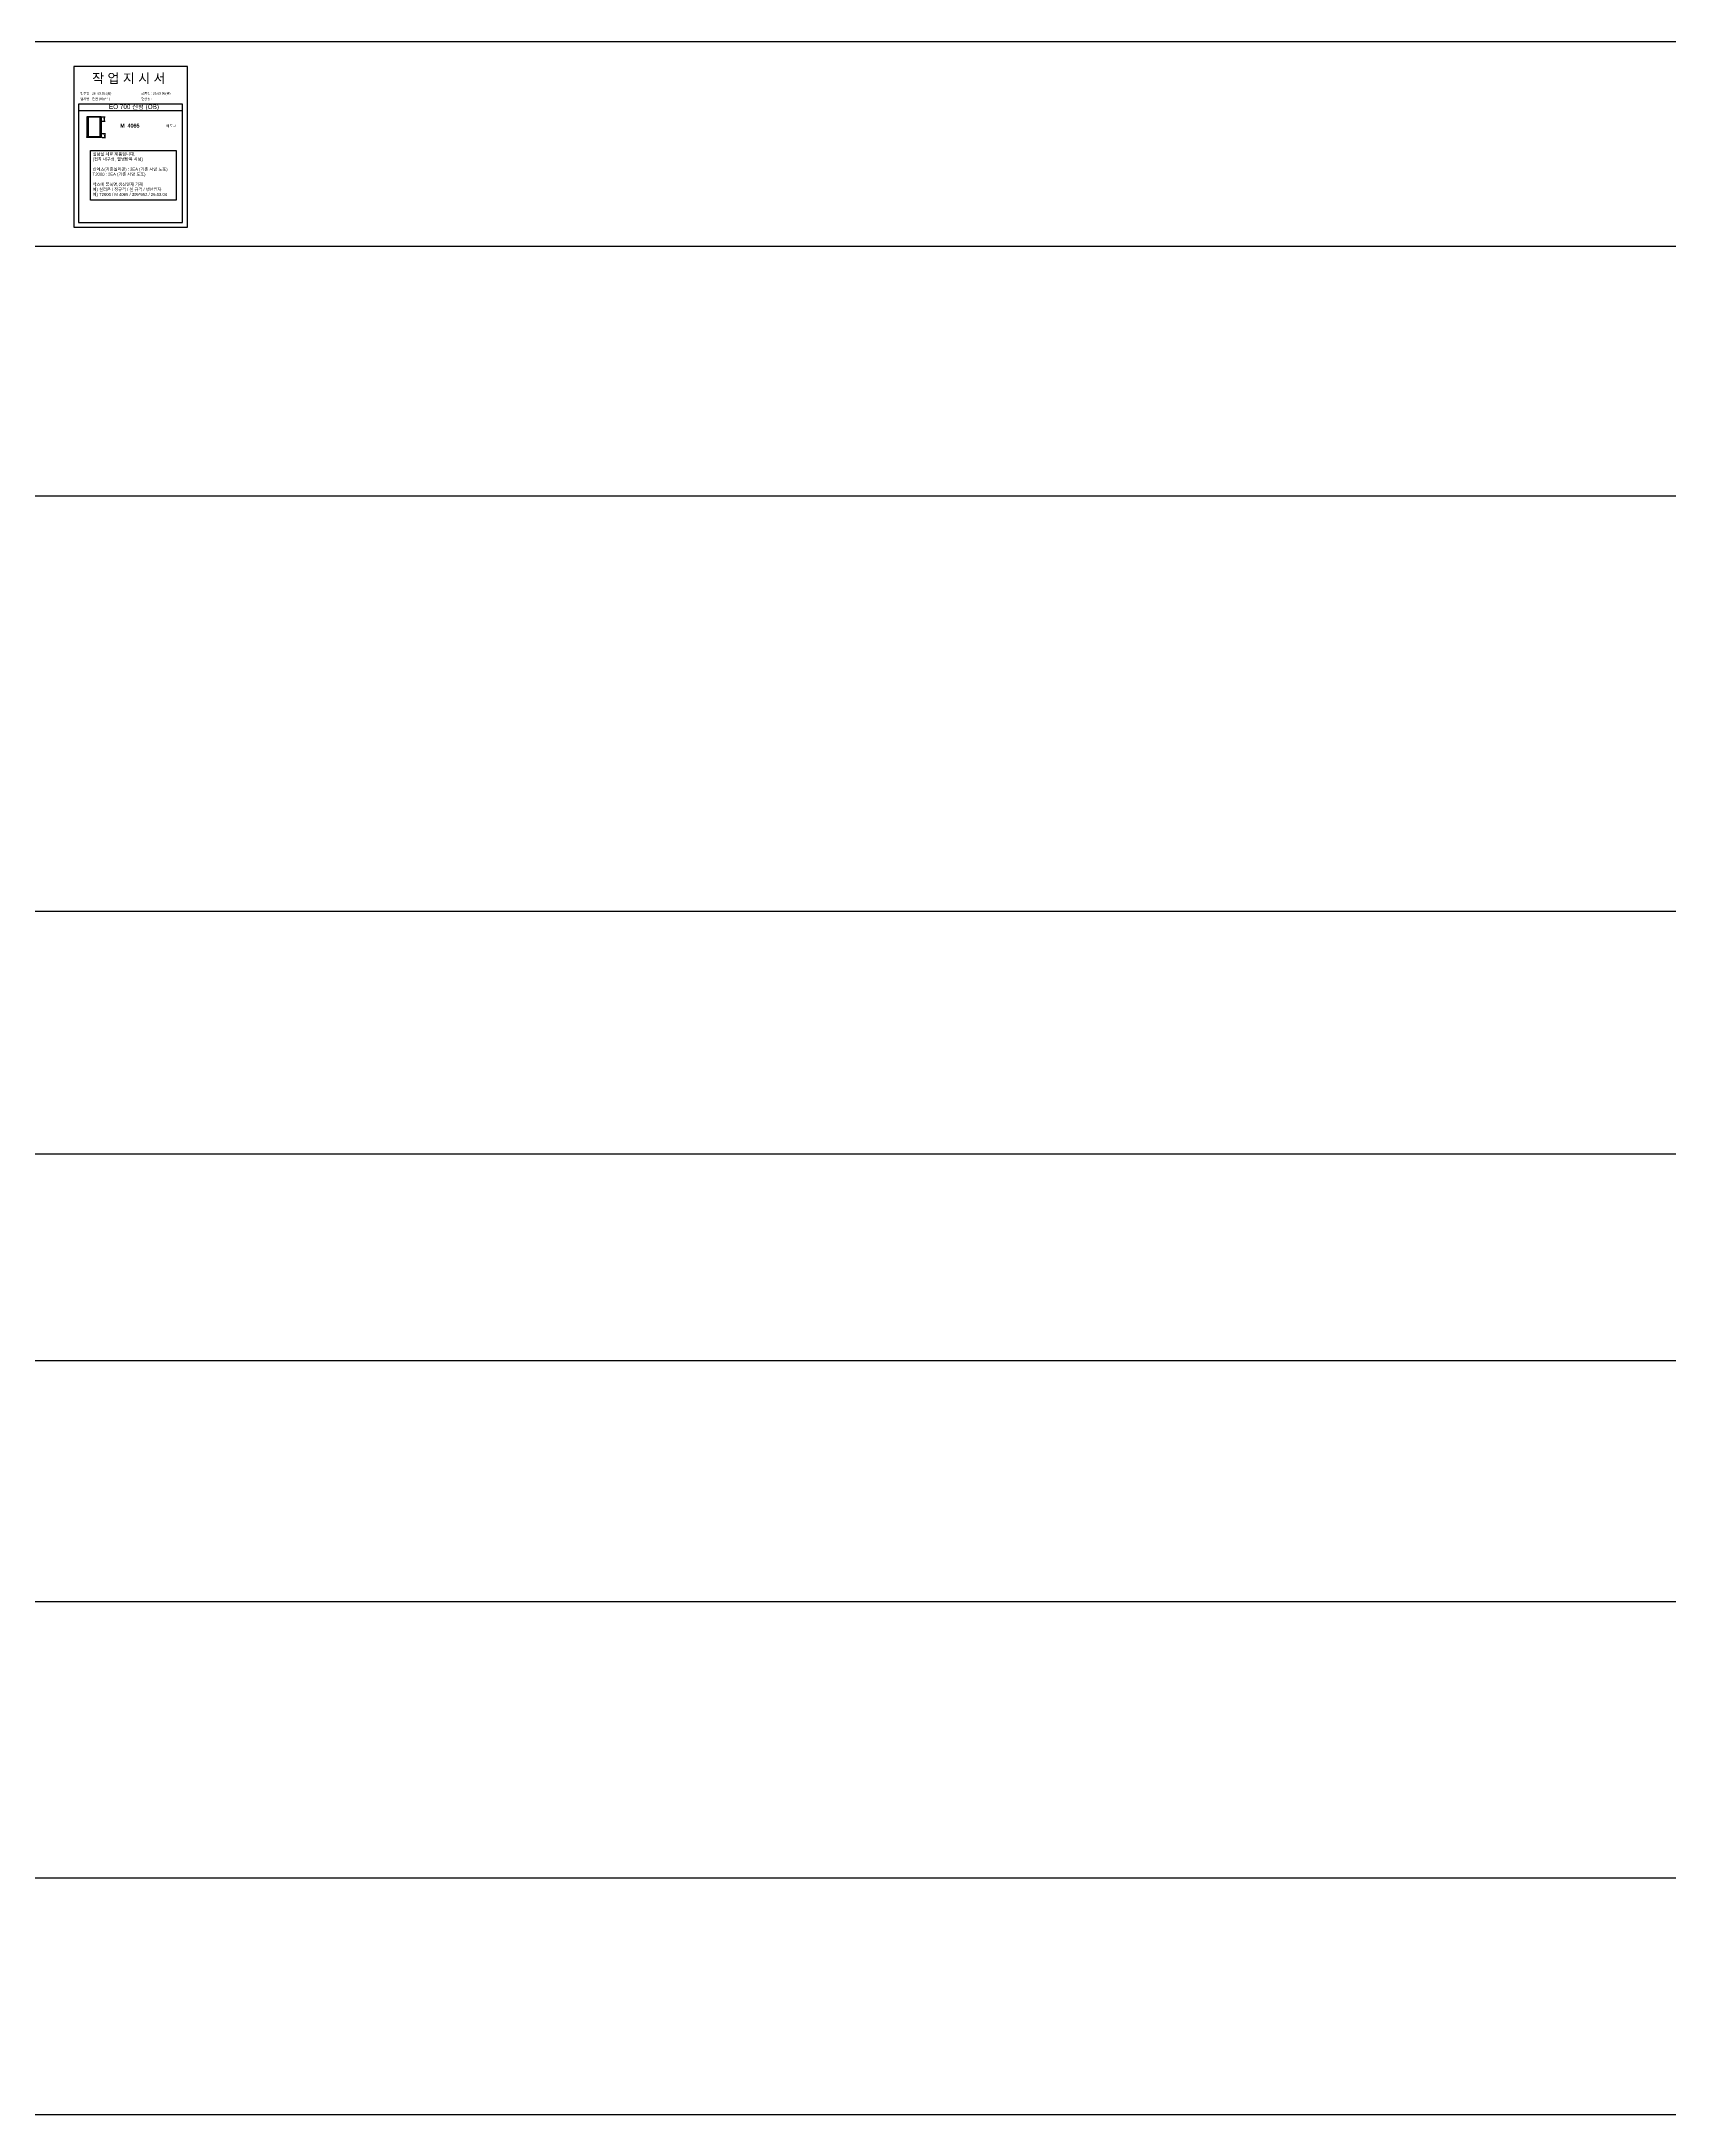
# Model space of a CAD drawing. Header units: millimetres. Extents: x -44117 to 256353, y -2095463 to 65325.
# Drawn here: x 124486 to 148556, y -777860 to -747212 of the extents above; entities that cross this region are included whole.
import ezdxf

# ---------------------------------------------------------------- set-up
doc = ezdxf.new("R2010")
doc.units = ezdxf.units.MM
doc.header["$LTSCALE"] = 10
doc.layers.add('Layer1', color=7, linetype='Continuous', lineweight=70)
doc.styles.add('MtX_Gulim', font='')
doc.styles.get('MtX_Gulim').set_extended_font_data('Gulim', bold=True)
doc.dimstyles.new('ISO-25', dxfattribs={"dimtxt": 2.5, "dimasz": 2.5, "dimexe": 1, "dimexo": 1, "dimtad": 1, "dimtxsty": 'Standard', "dimblk": 'ARCHTICK', "dimcen": 2.5, "dimadec": 0, "dimazin": 0, "dimtfac": 1, "dimtmove": 0, "dimatfit": 3, "dimfxl": 0, "dimarcsym": 0})

# ---------------------------------------------------------------- blocks, each defined once
blk = doc.blocks.new('_ArchTick')
at = {"color": 0, "linetype": 'ByBlock', "const_width": 0.15}
blk.add_lwpolyline([(-0.5, -0.5), (0.5, 0.5)], dxfattribs=at)
blk = doc.blocks.new('*D5027')
at = {"color": 0, "lineweight": -2}
for p, q in [((125381, -748326), (125429, -748326)), ((125381, -748391), (125429, -748391)), ((125419, -748391), (125419, -748326))]:
    blk.add_line(p, q, dxfattribs=at)
at = {"layer": 'Defpoints', "color": 0}
for p in [(125366, -748326), (125366, -748391), (125419, -748326)]:
    blk.add_point(p, dxfattribs=at)
at = {"color": 0, "lineweight": -2, "xscale": 10, "yscale": 10, "zscale": 10}
for p, rotation in [((125419, -748326), 90), ((125419, -748391), 270)]:
    blk.add_blockref('_ArchTick', p, dxfattribs=dict(at, rotation=rotation))
at = {"color": 0, "insert": (125400, -748359), "char_height": 25, "attachment_point": 5, "rotation": 90}
blk.add_mtext('110', dxfattribs=at)
blk = doc.blocks.new('*D5028')
at = {"color": 0, "lineweight": -2}
for p, q in [((125381, -748572), (125430, -748572)), ((125381, -748631), (125430, -748631)), ((125420, -748572), (125420, -748631))]:
    blk.add_line(p, q, dxfattribs=at)
at = {"layer": 'Defpoints', "color": 0}
for p in [(125366, -748572), (125366, -748631), (125420, -748631)]:
    blk.add_point(p, dxfattribs=at)
at = {"color": 0, "lineweight": -2, "xscale": 10, "yscale": 10, "zscale": 10}
for p, rotation in [((125420, -748572), 90), ((125420, -748631), 270)]:
    blk.add_blockref('_ArchTick', p, dxfattribs=dict(at, rotation=rotation))
at = {"color": 0, "insert": (125401, -748601), "char_height": 25, "attachment_point": 5, "rotation": 90}
blk.add_mtext('110', dxfattribs=at)

msp = doc.modelspace()

# ---------------------------------------------------------------- linework, layer by layer
at = {"color": 2}
msp.add_line((104015.69829, -747212.41798), (196284.84516, -747212.41798), dxfattribs=at)
msp.add_line((104015.69829, -747212.41798), (196284.84516, -747212.41798), dxfattribs=at)
for p, q in [((126573.17424, -748137.83173), (125033.17424, -748137.83173)), ((126573.17424, -748237.83173), (125033.17424, -748237.83173)), ((125155.1484, -748325.94934), (125155.1484, -748630.96767)), ((125375.06679, -748326.34432), (125155.1484, -748326.34432)), ((125375.06679, -748332.31303), (125155.1484, -748332.31303)), ((125374.84735, -748325.7299), (125155.36783, -748325.7299)), ((125174.67835, -748331.87415), (125174.67835, -748624.60398)), ((125355.3174, -748624.60398), (125355.3174, -748332.31303)), ((125373.9696, -748332.31303), (125373.9696, -748325.7299)), ((125375.06679, -748630.96767), (125375.06679, -748325.94934)), ((125375.06679, -748624.60398), (125155.1484, -748624.60398)), ((125375.06679, -748630.57269), (125155.1484, -748630.57269)), ((125374.84735, -748631.18711), (125155.36783, -748631.18711)), ((125156.24558, -748631.18711), (125156.24558, -748624.60398)), ((125373.9696, -748624.60398), (125373.9696, -748631.18711))]:
    msp.add_line(p, q)
at = {"color": 1}
for p, q in [((104015.69829, -750238.66603), (196284.84516, -750238.66603)), ((104015.69829, -750238.66603), (196284.84516, -750238.66603)), ((104015.69829, -753931.87315), (196284.84516, -753931.87315)), ((104015.69829, -753931.87315), (196284.84516, -753931.87315)), ((104015.69829, -760070.52229), (196284.84516, -760070.52229)), ((104015.69829, -760070.52229), (196284.84516, -760070.52229)), ((104015.69829, -763658.5857), (196284.84516, -763658.5857)), ((104015.69829, -763658.5857), (196284.84516, -763658.5857)), ((104015.69829, -766711.25892), (196284.84516, -766711.25892)), ((104015.69829, -766711.25892), (196284.84516, -766711.25892)), ((104015.69829, -770275.88418), (196284.84516, -770275.88418)), ((104015.69829, -770275.88418), (196284.84516, -770275.88418)), ((104015.69829, -774362.57266), (196284.84516, -774362.57266)), ((104015.69829, -774362.57266), (196284.84516, -774362.57266)), ((104015.69829, -777860.09806), (196284.84516, -777860.09806)), ((104015.69829, -777860.09806), (196284.84516, -777860.09806))]:
    msp.add_line(p, q, dxfattribs=at)
msp.add_lwpolyline([(124963.17424, -749958.66201), (126643.17424, -749958.66201), (126643.17424, -747582.66201), (124963.17424, -747582.66201)], close=True)
msp.add_lwpolyline([(125033.17424, -748137.83173), (125033.17424, -749888.66201), (126573.17424, -749888.66201), (126573.17424, -748137.83173)])
msp.add_lwpolyline([(125212.5323, -748825.60935), (126474.63121, -748825.60935), (126474.63121, -749558.49051), (125212.5323, -749558.49051)], close=True, dxfattribs=at)
for centre, start, end in [((125374.84735, -748325.94934), 0, 90), ((125155.36783, -748630.96767), 180, 270), ((125374.84735, -748630.96767), 270, 0)]:
    msp.add_arc(centre, 0.21944, start, end)
at = {"layer": 'Layer1'}
for p, q in [((125365.57599, -748383.32007), (125365.57599, -748399.49531)), ((125365.57599, -748579.60307), (125365.57599, -748563.42782))]:
    msp.add_line(p, q, dxfattribs=at)
for points in [[(125373.66361, -748391.40769), (125357.48836, -748391.40769)], [(125373.66361, -748571.51544), (125357.48836, -748571.51544)]]:
    msp.add_lwpolyline(points, close=True, dxfattribs=at)
for centre in [(125365.57599, -748391.40769), (125365.57599, -748571.51544)]:
    msp.add_circle(centre, 5.39175, dxfattribs=at)

# ---------------------------------------------------------------- texts
at = {"linetype": 'Continuous', "style": 'MtX_Gulim'}
msp.add_text('M  4065', height=57.142192, dxfattribs=at).set_placement((125648.96055, -748485.31034))
at = {"attachment_point": 1}
for s, width, gutter_width, heights, insert, char_height in [('{\\fGulim|b0|i0|c129|p50;작 업 지 시 서}', 3307.3198183, 12.5, [-155.84554], (125235.98085, -747686.82452), 140), ('{\\fGulim|b0|i0|c129|p50;업체명 : 한샘 (비규격)}', 3307.3198183, 12.5, [36.11279], (125060.77149, -748044.20112), 34.3), ('\\pt11;{\\fGulim|b0|i0|c129|p50;발주일 : 26. 03.03 (화)}', 3307.3198183, 12.5, [34.50412], (125060.77149, -747963.54494), 34.3), ('{\\fGulim|b0|i0|c129|p50;현장명 : }', 3307.3198183, 12.5, [38.2735], (125960.74947, -748044.20112), 34.3), ('{\\fGulim|b0|i0|c129|p50;납품일 : 26.03.06(금)}', 3307.3198183, 12.5, [35.09023], (125960.74947, -747963.54494), 34.3), ('{\\fGulim|b0|i0|c129|p50;EO 700 신형 (OB)}', 1597.0710432, 6.03612, [-85.06834], (125483.53025, -748143.36044), 67.6045736), ('{\\f굴림|b1|i0|c129|p50;에토프}', 11769.5052121, 151.36626, [-43.29899], (126328.31591, -748441.53377), 38.9227538), ('{\\fGulim|b0|i0|c129|p50;실험실 시료 제품입니다.\\P(접착 내구성, 열냉반복 시험)\\P\\P신에츠(기존실리콘) : 2EA (기존 사양 도포)\\PT2000 : 2EA (기존 사양 도포)\\P\\P박스에 품목명,생산일자 기재\\P예) 실리콘 / 정규격 / 실 규격 / 생산일자\\P\\C1;예) T2000 / M 4065 / 395*652 / 26.03.04}', 1244.2537648, 3.99038, [-677.01012], (125242.57553, -748855.23085), 44.6923083)]:
    msp.add_mtext_dynamic_manual_height_columns(s, width=width, gutter_width=gutter_width, heights=heights, dxfattribs=dict(at, insert=insert, char_height=char_height))

# ---------------------------------------------------------------- dimensions: what is measured, and where the dimension line sits
for base, p1, p2, picture, middle in [((125418.7611, -748325.7299), (125365.57599, -748391.40769), (125365.57599, -748325.7299), '*D5027', (125400.0111, -748358.56879)), ((125419.61176, -748631.18711), (125365.57599, -748571.51544), (125365.57599, -748631.18711), '*D5028', (125400.86176, -748601.35128))]:
    dim = msp.add_linear_dim(base=base, p1=p1, p2=p2, angle=90, text='110', dimstyle='ISO-25', override={"dimscale": 10, "dimasz": 1, "dimexo": 1.5, "dimtxsty": 'Standard'})
    dim.commit()
    dim.dimension.update_dxf_attribs({"geometry": picture, "text_midpoint": middle})

doc.saveas('drawing.dxf')
